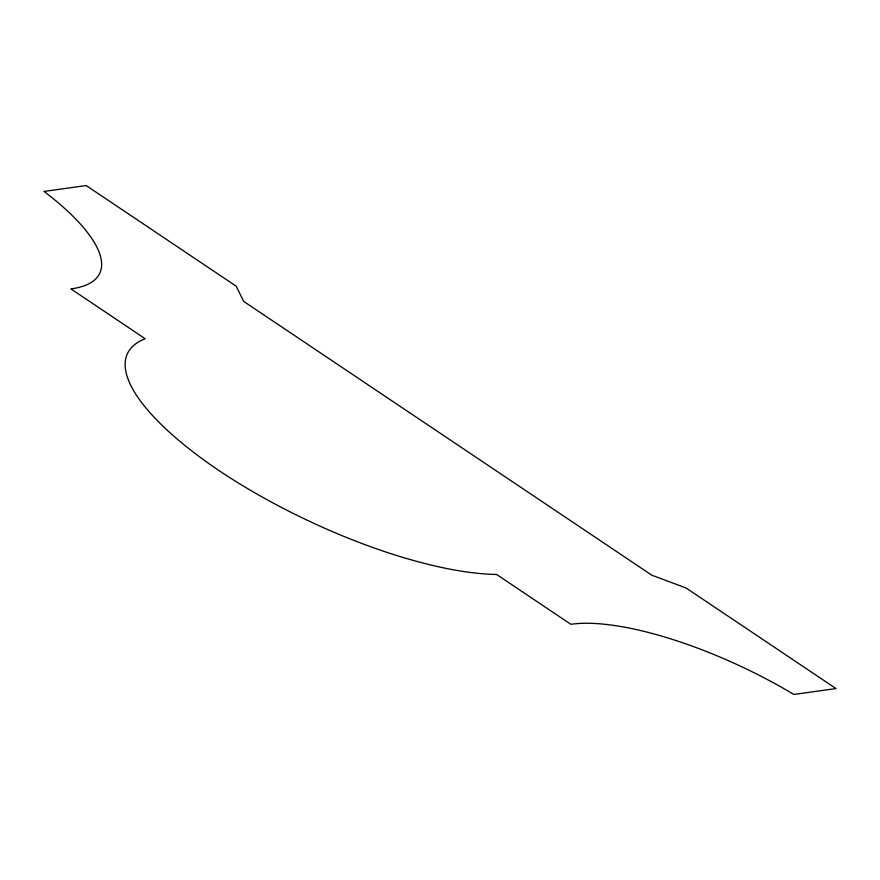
<?xml version="1.0" encoding="UTF-8"?>
<svg xmlns="http://www.w3.org/2000/svg" width="880" height="880" viewBox="0 0 880 880"><rect width="100%" height="100%" fill="white"/><g stroke="black" fill="none" stroke-linecap="round" stroke-linejoin="round"><path stroke-width="1.32" d="M86.174 185.548L44 191.433A192.324 60.39 25.3 0 1 70.917 288.904L145.2 338.745A235.961 74.085 25.3 0 0 219.307 470.778A235.961 74.085 25.3 0 0 496.606 574.475L570.889 624.305A192.324 60.39 25.3 0 1 793.826 694.452L836 688.567L686.037 587.961L651.86 575.223L243.705 301.411L236.137 286.154L86.174 185.548"/></g></svg>
